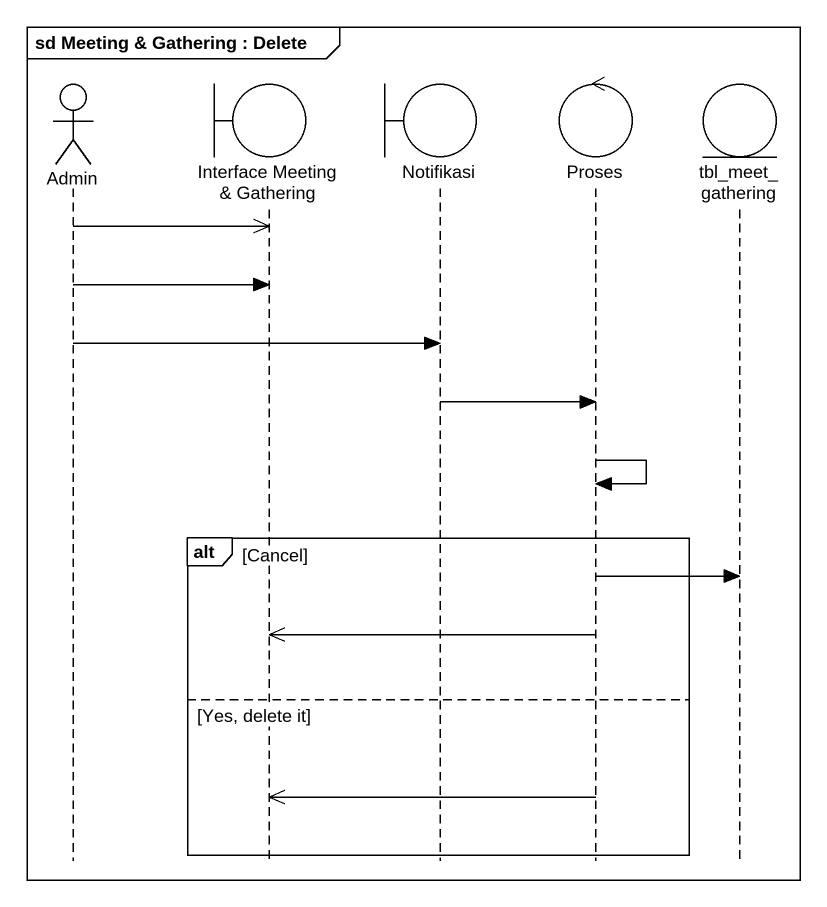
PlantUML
@startuml
mainframe sd Meeting & Gathering : Delete
hide footbox
actor Admin
boundary "Interface Meeting & Gathering" as Interface_Meeting_Gathering
boundary Notifikasi
control Proses
entity tbl_meet_gathering

Admin ->> Interface_Meeting_Gathering
Admin -> Interface_Meeting_Gathering
Admin -> Notifikasi
Notifikasi -> Proses
Proses -> Proses
alt Cancel
  Proses -> tbl_meet_gathering
  Proses ->> Interface_Meeting_Gathering
else Yes, delete it
  Proses ->> Interface_Meeting_Gathering
end
@enduml
